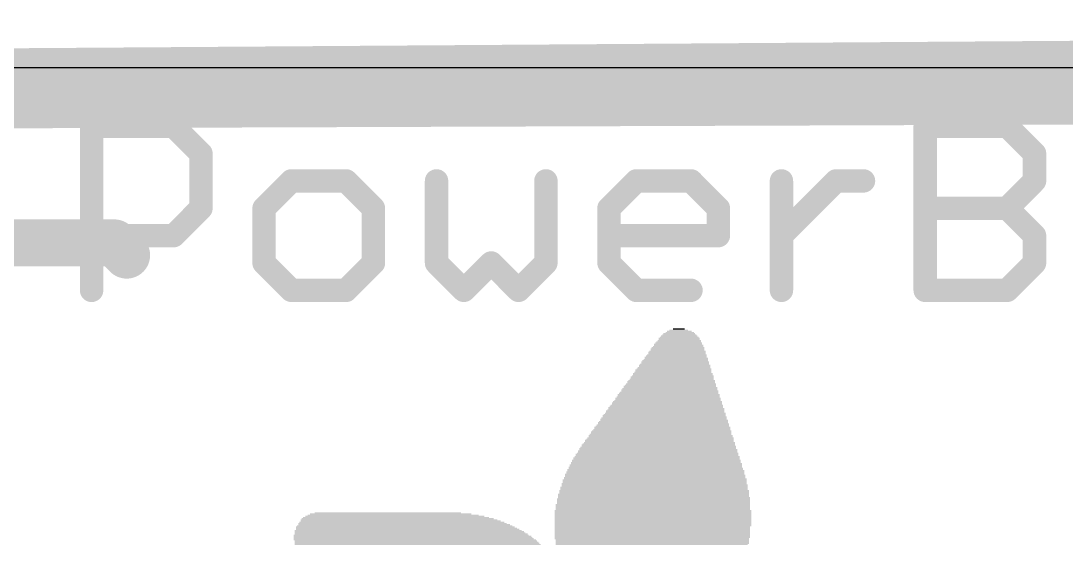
# Model space of a CAD drawing. Extents: x -9.8 to 49.9, y -7.2 to 30.7.
# Drawn here: x 15.05 to 20.72, y 20.27 to 23.11 of the extents above; entities that cross this region are included whole.
import ezdxf

# ---------------------------------------------------------------- set-up
doc = ezdxf.new("R2010")
doc.units = 0
for name, color, linetype in [('1', 14, 'CONTINUOUS'), ('16', 174, 'CONTINUOUS'), ('20', 178, 'CONTINUOUS'), ('21', 2, 'CONTINUOUS'), ('47', 250, 'CONTINUOUS')]:
    doc.layers.add(name, color=color, linetype=linetype)

# ---------------------------------------------------------------- blocks, each defined once
blk = doc.blocks.new('RECT')
blk.add_solid([(-0.5, -0.5), (0.5, -0.5), (-0.5, 0.5), (0.5, 0.5)])

msp = doc.modelspace()

# ---------------------------------------------------------------- linework, layer by layer
at = {"layer": '1', "const_width": 0.254}
for points in [[(0, 22.606), (36.068, 22.733)], [(5.429, 21.911), (15.554, 21.911)], [(15.554, 21.911), (15.621, 21.844)]]:
    msp.add_lwpolyline(points, dxfattribs=at)
at = {"layer": '1', "const_width": 0.127}
for points in [[(15.5989, 21.9559, 1), (15.5091, 21.8661)], [(15.554, 21.8475, 1), (15.554, 21.9745)], [(15.5761, 21.7991, 1), (15.6659, 21.8889)]]:
    msp.add_lwpolyline(points, format="xyb", dxfattribs=at)
at = {"layer": '16', "const_width": 0.254}
msp.add_lwpolyline([(0, 22.733), (36.068, 22.987)], dxfattribs=at)
at = {"layer": '20'}
msp.add_line((34.29, 22.86), (2.54, 22.86), dxfattribs=at)
at = {"layer": '21', "const_width": 0.0635}
for points in [[(15.4623, 22.5433, 1), (15.3987, 22.5433)], [(15.4305, 22.575, 1), (15.4305, 22.5115)], [(15.8978, 22.5657, 1), (15.8529, 22.5208)], [(15.8754, 22.5115, 1), (15.8754, 22.575)], [(19.9839, 22.5433, 1), (19.9204, 22.5433)], [(19.9522, 22.575, 1), (19.9522, 22.5115)], [(20.4195, 22.5657, 1), (20.3746, 22.5208)], [(20.3971, 22.5115, 1), (20.3971, 22.575)], [(16.0554, 22.395, 1), (15.9919, 22.395)], [(20.5771, 22.395, 1), (20.5136, 22.395)], [(16.0012, 22.3725, 1), (16.0461, 22.4174)], [(20.5229, 22.3725, 1), (20.5678, 22.4174)], [(16.5143, 22.2784, 1), (16.5143, 22.2149)], [(16.5368, 22.2242, 1), (16.4919, 22.2691)], [(16.8333, 22.2691, 1), (16.7884, 22.2242)], [(16.8109, 22.2149, 1), (16.8109, 22.2784)], [(17.3333, 22.2467, 1), (17.2698, 22.2467)], [(17.9265, 22.2467, 1), (17.863, 22.2467)], [(18.3853, 22.2784, 1), (18.3853, 22.2149)], [(18.4078, 22.2242, 1), (18.3629, 22.2691)], [(18.7044, 22.2691, 1), (18.6595, 22.2242)], [(18.6819, 22.2149, 1), (18.6819, 22.2784)], [(19.2043, 22.2467, 1), (19.1408, 22.2467)], [(19.4692, 22.2784, 1), (19.4692, 22.2149)], [(19.4916, 22.2242, 1), (19.4467, 22.2691)], [(19.6175, 22.2149, 1), (19.6175, 22.2784)], [(20.5678, 22.2242, 1), (20.5229, 22.2691)], [(20.5136, 22.2467, 1), (20.5771, 22.2467)], [(15.9919, 22.0984, 1), (16.0554, 22.0984)], [(16.0461, 22.0759, 1), (16.0012, 22.1208)], [(16.3978, 22.0984, 1), (16.3343, 22.0984)], [(16.3436, 22.1208, 1), (16.3885, 22.0759)], [(16.9909, 22.0984, 1), (16.9274, 22.0984)], [(16.9367, 22.0759, 1), (16.9816, 22.1208)], [(18.2688, 22.0984, 1), (18.2053, 22.0984)], [(18.2146, 22.1208, 1), (18.2595, 22.0759)], [(18.862, 22.0984, 1), (18.7985, 22.0984)], [(18.8078, 22.0759, 1), (18.8527, 22.1208)], [(19.9522, 22.1301, 1), (19.9522, 22.0666)], [(20.4195, 22.1208, 1), (20.3746, 22.0759)], [(20.3746, 22.1208, 1), (20.4195, 22.0759)], [(20.3971, 22.0666, 1), (20.3971, 22.1301)], [(15.4305, 21.9818, 1), (15.4305, 21.9183)], [(15.8529, 21.9725, 1), (15.8978, 21.9276)], [(15.8754, 21.9183, 1), (15.8754, 21.9818)], [(18.2371, 21.9818, 1), (18.2371, 21.9183)], [(18.8302, 21.9183, 1), (18.8302, 21.9818)], [(19.1501, 21.9725, 1), (19.195, 21.9276)], [(20.5771, 21.9501, 1), (20.5136, 21.9501)], [(20.5229, 21.9276, 1), (20.5678, 21.9725)], [(18.7985, 21.9501, 1), (18.862, 21.9501)], [(16.3885, 21.8242, 1), (16.3436, 21.7793)], [(16.3343, 21.8018, 1), (16.3978, 21.8018)], [(16.9274, 21.8018, 1), (16.9909, 21.8018)], [(16.9816, 21.7793, 1), (16.9367, 21.8242)], [(17.2698, 21.8018, 1), (17.3333, 21.8018)], [(17.324, 21.8242, 1), (17.2791, 21.7793)], [(17.6206, 21.8242, 1), (17.5757, 21.7793)], [(17.6206, 21.7793, 1), (17.5757, 21.8242)], [(17.863, 21.8018, 1), (17.9265, 21.8018)], [(17.9172, 21.7793, 1), (17.8723, 21.8242)], [(18.2595, 21.8242, 1), (18.2146, 21.7793)], [(18.2053, 21.8018, 1), (18.2688, 21.8018)], [(20.5136, 21.8018, 1), (20.5771, 21.8018)], [(20.5678, 21.7793, 1), (20.5229, 21.8242)], [(16.5143, 21.6852, 1), (16.5143, 21.6218)], [(16.8109, 21.6218, 1), (16.8109, 21.6852)], [(18.3853, 21.6852, 1), (18.3853, 21.6218)], [(18.6819, 21.6218, 1), (18.6819, 21.6852)], [(19.9522, 21.6852, 1), (19.9522, 21.6218)], [(20.3971, 21.6218, 1), (20.3971, 21.6852)], [(15.3987, 21.6535, 1), (15.4623, 21.6535)], [(16.4919, 21.631, 1), (16.5368, 21.676)], [(16.7884, 21.676, 1), (16.8333, 21.631)], [(17.4274, 21.676, 1), (17.4723, 21.631)], [(17.4274, 21.631, 1), (17.4723, 21.676)], [(17.724, 21.676, 1), (17.7689, 21.631)], [(17.724, 21.631, 1), (17.7689, 21.676)], [(18.3629, 21.631, 1), (18.4078, 21.676)], [(19.1408, 21.6535, 1), (19.2043, 21.6535)], [(19.9204, 21.6535, 1), (19.9839, 21.6535)], [(20.3746, 21.676, 1), (20.4195, 21.631)]]:
    msp.add_lwpolyline(points, format="xyb", dxfattribs=at)
at = {"layer": '21', "const_width": 0.127}
for points in [[(15.4305, 21.6535), (15.4305, 22.5433)], [(15.4305, 22.5433), (15.8754, 22.5433)], [(15.8754, 22.5433), (16.0237, 22.395)], [(19.9522, 21.6535), (19.9522, 22.5433)], [(19.9522, 22.5433), (20.3971, 22.5433)], [(20.3971, 22.5433), (20.5453, 22.395)], [(16.0237, 22.395), (16.0237, 22.0984)], [(20.5453, 22.395), (20.5453, 22.2467)], [(16.5143, 22.2467), (16.366, 22.0984)], [(16.8109, 22.2467), (16.5143, 22.2467)], [(16.9592, 22.0984), (16.8109, 22.2467)], [(17.3015, 22.2467), (17.3015, 21.8018)], [(17.8947, 21.8018), (17.8947, 22.2467)], [(18.2371, 22.0984), (18.3853, 22.2467)], [(18.3853, 22.2467), (18.6819, 22.2467)], [(18.6819, 22.2467), (18.8302, 22.0984)], [(19.1726, 21.6535), (19.1726, 22.2467)], [(19.1726, 21.9501), (19.4692, 22.2467)], [(19.4692, 22.2467), (19.6175, 22.2467)], [(20.5453, 22.2467), (20.3971, 22.0984)], [(16.0237, 22.0984), (15.8754, 21.9501)], [(16.366, 22.0984), (16.366, 21.8018)], [(16.9592, 21.8018), (16.9592, 22.0984)], [(18.2371, 21.8018), (18.2371, 22.0984)], [(18.8302, 22.0984), (18.8302, 21.9501)], [(19.9522, 22.0984), (20.3971, 22.0984)], [(20.3971, 22.0984), (20.5453, 21.9501)], [(15.8754, 21.9501), (15.4305, 21.9501)], [(18.8302, 21.9501), (18.2371, 21.9501)], [(20.5453, 21.9501), (20.5453, 21.8018)], [(16.366, 21.8018), (16.5143, 21.6535)], [(16.8109, 21.6535), (16.9592, 21.8018)], [(17.3015, 21.8018), (17.4498, 21.6535)], [(17.4498, 21.6535), (17.5981, 21.8018)], [(17.5981, 21.8018), (17.7464, 21.6535)], [(17.7464, 21.6535), (17.8947, 21.8018)], [(18.3853, 21.6535), (18.2371, 21.8018)], [(20.5453, 21.8018), (20.3971, 21.6535)], [(16.5143, 21.6535), (16.8109, 21.6535)], [(18.6819, 21.6535), (18.3853, 21.6535)], [(20.3971, 21.6535), (19.9522, 21.6535)]]:
    msp.add_lwpolyline(points, dxfattribs=at)
at = {"layer": '47', "const_width": 0.13}
msp.add_lwpolyline([(6.35, 22.86), (49.829, 22.86)], dxfattribs=at)

# ---------------------------------------------------------------- block references
at = {"layer": '21'}
for p, xscale, yscale in [((18.6182, 21.4313), 0.1334, 0.0063), ((18.615, 21.4376), 0.1016, 0.0064), ((18.6151, 21.444), 0.0635, 0.0063), ((18.6151, 21.3741), 0.2413, 0.0064), ((18.6182, 21.3804), 0.235, 0.0063), ((18.6182, 21.3932), 0.2222, 0.0063), ((18.6182, 21.3868), 0.2222, 0.0064), ((18.6182, 21.3995), 0.2096, 0.0064), ((18.6182, 21.4059), 0.1968, 0.0063), ((18.6182, 21.4122), 0.1842, 0.0064), ((18.6182, 21.4185), 0.1714, 0.0063), ((18.6214, 21.4249), 0.1524, 0.0064), ((18.6055, 21.317), 0.3112, 0.0063), ((18.6087, 21.3233), 0.3048, 0.0064), ((18.6087, 21.336), 0.2921, 0.0064), ((18.6087, 21.3297), 0.2921, 0.0063), ((18.6119, 21.3423), 0.2857, 0.0063), ((18.6119, 21.3487), 0.2731, 0.0064), ((18.6119, 21.3614), 0.2603, 0.0064), ((18.6151, 21.3551), 0.2667, 0.0063), ((18.615, 21.3678), 0.254, 0.0063), ((18.596, 21.2661), 0.3683, 0.0063), ((18.596, 21.2598), 0.3683, 0.0064), ((18.596, 21.2725), 0.3556, 0.0064), ((18.5992, 21.2789), 0.3493, 0.0063), ((18.5992, 21.2916), 0.3365, 0.0063), ((18.6024, 21.2852), 0.3429, 0.0064), ((18.6023, 21.2979), 0.3302, 0.0064), ((18.6055, 21.3042), 0.3238, 0.0063), ((18.6055, 21.3106), 0.3112, 0.0064), ((18.5833, 21.2027), 0.4318, 0.0063), ((18.5832, 21.209), 0.4191, 0.0064), ((18.5864, 21.2217), 0.4127, 0.0064), ((18.5864, 21.2154), 0.4127, 0.0063), ((18.5896, 21.228), 0.4064, 0.0063), ((18.5897, 21.2344), 0.3937, 0.0064), ((18.5928, 21.2471), 0.3874, 0.0064), ((18.5928, 21.2408), 0.3874, 0.0063), ((18.5928, 21.2535), 0.3746, 0.0063), ((18.5738, 21.1455), 0.4889, 0.0064), ((18.5738, 21.1582), 0.4763, 0.0064), ((18.5738, 21.1518), 0.4763, 0.0063), ((18.577, 21.1646), 0.4699, 0.0063), ((18.5769, 21.1709), 0.4572, 0.0064), ((18.5801, 21.1836), 0.4508, 0.0064), ((18.5801, 21.1773), 0.4508, 0.0063), ((18.5832, 21.1899), 0.4445, 0.0063), ((18.5833, 21.1963), 0.4318, 0.0064), ((18.5611, 21.0884), 0.5525, 0.0063), ((18.5611, 21.0947), 0.5397, 0.0064), ((18.5642, 21.1011), 0.5334, 0.0063), ((18.5674, 21.1074), 0.527, 0.0064), ((18.5643, 21.1137), 0.5207, 0.0063), ((18.5674, 21.1201), 0.5144, 0.0064), ((18.5674, 21.1328), 0.5016, 0.0064), ((18.5706, 21.1265), 0.508, 0.0063), ((18.5706, 21.1392), 0.4953, 0.0063), ((18.5515, 21.0312), 0.6096, 0.0064), ((18.5516, 21.0439), 0.5969, 0.0064), ((18.5516, 21.0375), 0.5969, 0.0063), ((18.5547, 21.0503), 0.5906, 0.0063), ((18.5547, 21.0566), 0.5778, 0.0064), ((18.5579, 21.0693), 0.5715, 0.0064), ((18.5579, 21.063), 0.5715, 0.0063), ((18.5579, 21.0756), 0.5588, 0.0063), ((18.5611, 21.082), 0.5525, 0.0064), ((18.5357, 20.9741), 0.6667, 0.0063), ((18.5388, 20.9804), 0.6604, 0.0064), ((18.542, 20.9868), 0.654, 0.0063), ((18.542, 20.9994), 0.6414, 0.0063), ((18.542, 20.9931), 0.6414, 0.0064), ((18.5452, 21.0058), 0.635, 0.0064), ((18.5451, 21.0185), 0.6223, 0.0064), ((18.5483, 21.0122), 0.6287, 0.0063), ((18.5483, 21.0249), 0.6159, 0.0063), ((18.5293, 20.9232), 0.7176, 0.0063), ((18.5293, 20.936), 0.7048, 0.0063), ((18.5325, 20.9296), 0.7112, 0.0064), ((18.5325, 20.9423), 0.6985, 0.0064), ((18.5325, 20.955), 0.6858, 0.0064), ((18.5357, 20.9487), 0.6921, 0.0063), ((18.5357, 20.9613), 0.6795, 0.0063), ((18.5389, 20.9677), 0.6731, 0.0064), ((18.5166, 20.8661), 0.781, 0.0064), ((18.5166, 20.8725), 0.7684, 0.0063), ((18.5198, 20.8851), 0.762, 0.0063), ((18.5198, 20.8788), 0.762, 0.0064), ((18.523, 20.8915), 0.7557, 0.0064), ((18.523, 20.8979), 0.7429, 0.0063), ((18.5261, 20.9106), 0.7366, 0.0063), ((18.5261, 20.9042), 0.7366, 0.0064), ((18.5262, 20.9169), 0.7239, 0.0064), ((18.5039, 20.8153), 0.8318, 0.0064), ((18.5071, 20.8089), 0.8382, 0.0063), ((18.507, 20.8217), 0.8255, 0.0063), ((18.5102, 20.828), 0.8191, 0.0064), ((18.5102, 20.8407), 0.8065, 0.0064), ((18.5102, 20.8344), 0.8065, 0.0063), ((18.5135, 20.847), 0.8001, 0.0063), ((18.5166, 20.8534), 0.7938, 0.0064), ((18.5166, 20.8598), 0.781, 0.0063), ((18.4976, 20.7518), 0.8953, 0.0064), ((18.4976, 20.7645), 0.8827, 0.0064), ((18.4976, 20.7582), 0.8827, 0.0063), ((18.5008, 20.7708), 0.8763, 0.0063), ((18.5007, 20.7836), 0.8636, 0.0063), ((18.5007, 20.7772), 0.8636, 0.0064), ((18.5039, 20.7899), 0.8572, 0.0064), ((18.5008, 20.7963), 0.8509, 0.0063), ((18.5039, 20.8026), 0.8446, 0.0064), ((18.488, 20.6946), 0.9398, 0.0063), ((18.4912, 20.7074), 0.9334, 0.0063), ((18.4912, 20.701), 0.9334, 0.0064), ((18.4912, 20.7201), 0.9208, 0.0063), ((18.4944, 20.7137), 0.9271, 0.0064), ((18.4944, 20.7327), 0.9144, 0.0063), ((18.4944, 20.7264), 0.9144, 0.0064), ((18.4944, 20.7455), 0.9017, 0.0063), ((18.4944, 20.7391), 0.9017, 0.0064), ((18.4849, 20.6375), 0.9843, 0.0064), ((18.4849, 20.6565), 0.9715, 0.0063), ((18.4881, 20.6502), 0.9779, 0.0064), ((18.4881, 20.6439), 0.9779, 0.0063), ((18.488, 20.6693), 0.9652, 0.0063), ((18.488, 20.6629), 0.9652, 0.0064), ((18.4881, 20.682), 0.9525, 0.0063), ((18.4912, 20.6756), 0.9588, 0.0064), ((18.4912, 20.6883), 0.9462, 0.0064), ((18.4817, 20.5867), 1.016, 0.0064), ((18.4817, 20.5803), 1.016, 0.0063), ((18.4817, 20.6058), 1.0033, 0.0063), ((18.4849, 20.5994), 1.0097, 0.0064), ((18.4849, 20.5931), 1.0097, 0.0063), ((18.4849, 20.6248), 0.9969, 0.0064), ((18.4849, 20.6184), 0.9969, 0.0063), ((18.4849, 20.6121), 0.9969, 0.0064), ((18.488, 20.6312), 0.9906, 0.0063), ((18.4785, 20.5232), 1.0478, 0.0064), ((18.4785, 20.5486), 1.035, 0.0064), ((18.4785, 20.5422), 1.035, 0.0063), ((18.4785, 20.5359), 1.035, 0.0064), ((18.4817, 20.5296), 1.0414, 0.0063), ((18.4817, 20.5677), 1.0287, 0.0063), ((18.4817, 20.5613), 1.0287, 0.0064), ((18.4817, 20.555), 1.0287, 0.0063), ((18.4817, 20.574), 1.016, 0.0064), ((18.4754, 20.4915), 1.0541, 0.0063), ((18.4754, 20.4851), 1.0541, 0.0064), ((18.4754, 20.4788), 1.0541, 0.0063), ((18.4754, 20.4724), 1.0541, 0.0064), ((18.4754, 20.4661), 1.0541, 0.0063), ((18.4785, 20.5169), 1.0478, 0.0063), ((18.4785, 20.5105), 1.0478, 0.0064), ((18.4785, 20.5041), 1.0478, 0.0063), ((18.4785, 20.4978), 1.0478, 0.0064), ((17.0974, 20.4089), 1.0668, 0.0064), ((17.091, 20.4153), 1.0414, 0.0063), ((17.0815, 20.4216), 1.0096, 0.0064), ((17.0752, 20.428), 0.9715, 0.0063), ((17.0657, 20.4343), 0.9271, 0.0064), ((17.0529, 20.4407), 0.8763, 0.0063), ((17.0371, 20.447), 0.7937, 0.0064), ((18.4753, 20.4597), 1.0668, 0.0064), ((18.4753, 20.4534), 1.0668, 0.0063), ((18.4753, 20.447), 1.0668, 0.0064), ((18.4753, 20.4407), 1.0668, 0.0063), ((18.4753, 20.4343), 1.0668, 0.0064), ((18.4753, 20.428), 1.0668, 0.0063), ((18.4753, 20.4216), 1.0668, 0.0064), ((18.4753, 20.4153), 1.0668, 0.0063), ((18.4753, 20.4089), 1.0668, 0.0064), ((17.1482, 20.3518), 1.2319, 0.0063), ((17.1323, 20.3708), 1.1874, 0.0064), ((17.145, 20.3581), 1.2128, 0.0064), ((17.1387, 20.3645), 1.2001, 0.0063), ((17.1291, 20.3772), 1.1684, 0.0063), ((17.1165, 20.3899), 1.1303, 0.0063), ((17.1259, 20.3835), 1.1493, 0.0064), ((17.1133, 20.3962), 1.1113, 0.0064), ((17.1069, 20.4026), 1.0858, 0.0063), ((18.4753, 20.4026), 1.0668, 0.0063), ((18.4753, 20.3962), 1.0668, 0.0064), ((18.4753, 20.3899), 1.0668, 0.0063), ((18.4753, 20.3835), 1.0668, 0.0064), ((18.4753, 20.3772), 1.0668, 0.0063), ((18.4721, 20.3708), 1.0605, 0.0064), ((18.4721, 20.3645), 1.0605, 0.0063), ((18.4721, 20.3581), 1.0605, 0.0064), ((18.4721, 20.3518), 1.0605, 0.0063), ((17.164, 20.3264), 1.2763, 0.0063), ((17.1704, 20.32), 1.289, 0.0064), ((17.1736, 20.3137), 1.2954, 0.0063), ((17.1831, 20.301), 1.3144, 0.0063), ((17.1768, 20.3073), 1.3017, 0.0064), ((17.1545, 20.3454), 1.2446, 0.0064), ((17.1577, 20.3391), 1.251, 0.0063), ((17.164, 20.3327), 1.2637, 0.0064), ((17.1895, 20.2946), 1.3145, 0.0064), ((18.4721, 20.3454), 1.0605, 0.0064), ((18.4721, 20.3391), 1.0605, 0.0063), ((18.4721, 20.3327), 1.0605, 0.0064), ((18.4721, 20.3264), 1.0605, 0.0063), ((18.4721, 20.32), 1.0605, 0.0064), ((18.4721, 20.3137), 1.0605, 0.0063), ((18.4689, 20.3073), 1.0541, 0.0064), ((18.4721, 20.301), 1.0477, 0.0063), ((18.4721, 20.2946), 1.0477, 0.0064), ((17.1989, 20.2756), 1.3335, 0.0063), ((17.1926, 20.2883), 1.3208, 0.0063), ((17.1958, 20.2819), 1.3272, 0.0064), ((18.4721, 20.2883), 1.0477, 0.0063), ((18.4721, 20.2819), 1.0477, 0.0064), ((18.469, 20.2756), 1.0414, 0.0063)]:
    msp.add_blockref('RECT', p, dxfattribs=dict(at, xscale=xscale, yscale=yscale))

doc.saveas('drawing.dxf')
